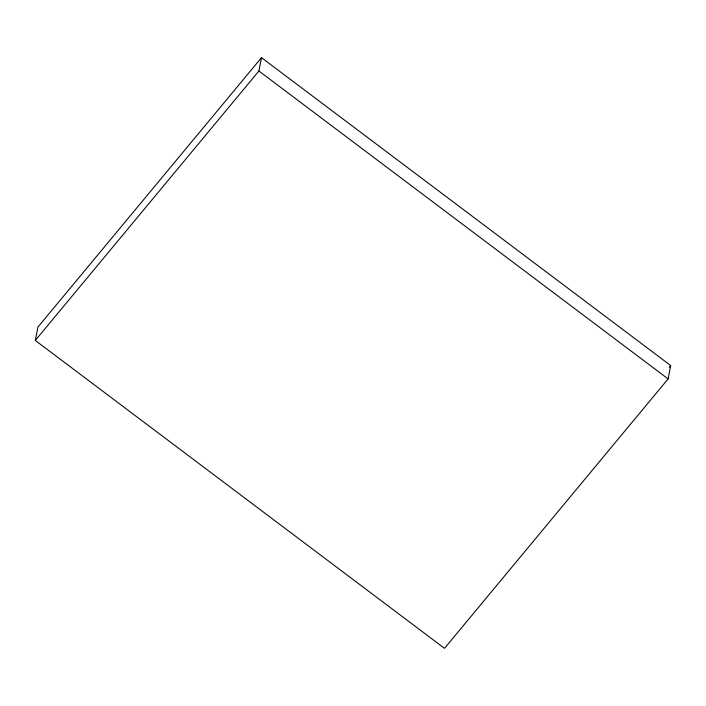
<?xml version="1.0" encoding="UTF-8"?>
<svg xmlns="http://www.w3.org/2000/svg" width="706" height="706" viewBox="0 0 706 706"><rect width="100%" height="100%" fill="white"/><g stroke="black" fill="none" stroke-linecap="round" stroke-linejoin="round"><path stroke-width="1.06" d="M35.3 340.442L37.895 327.099L261.485 57.663L670.7 365.558L668.105 378.901L444.515 648.337L35.3 340.442L258.899 70.997L261.485 57.663M669.297 367.252L670.7 365.558M258.899 70.997L668.105 378.901"/></g></svg>
